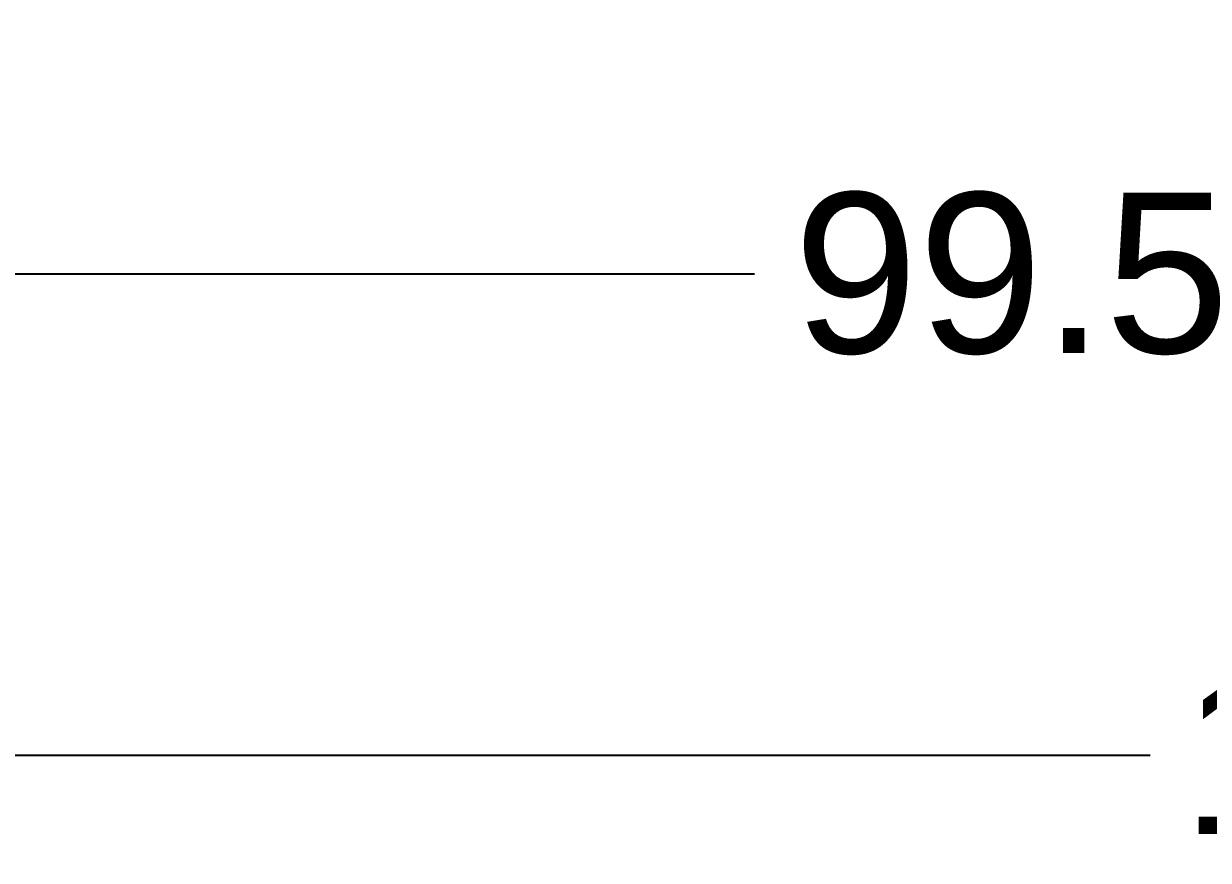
# Model space of a CAD drawing. Header units: millimetres. Extents: x 4812 to 5406, y -603 to -183.
# Drawn here: x 4946.47 to 4983.41, y -530.02 to -503.94 of the extents above; entities that cross this region are included whole.
import ezdxf

# ---------------------------------------------------------------- set-up
doc = ezdxf.new("R2010")
doc.units = ezdxf.units.MM
doc.header["$LTSCALE"] = 0.1
doc.layers.add('DIM', color=3, linetype='Continuous', lineweight=9)
doc.styles.get("Standard").update_dxf_attribs({"font": 'arial.ttf'})
doc.dimstyles.new('사본(2) ISO-25', dxfattribs={"dimtxt": 5, "dimasz": 5, "dimexe": 1.25, "dimexo": 0.625, "dimgap": 1.5, "dimtad": 1, "dimtih": 1, "dimtoh": 1, "dimdec": 1, "dimdsep": 46, "dimtxsty": 'Standard', "dimcen": 5, "dimclrd": 3, "dimclre": 3, "dimclrt": 4, "dimadec": 0, "dimazin": 0, "dimtfac": 1, "dimtdec": 1, "dimtmove": 0, "dimatfit": 3, "dimfxl": 1.25, "dimarcsym": 0})

# ---------------------------------------------------------------- blocks, each defined once
blk = doc.blocks.new('*D11')
at = {"layer": 'Defpoints', "color": 0, "transparency": 16777216}
for p in [(5027.002, -375.088), (4927.54, -511.741), (5027.002, -511.741)]:
    blk.add_point(p, dxfattribs=at)
at = {"layer": 'DIM', "color": 3, "lineweight": -2, "transparency": 16777216}
for p, q in [((5027.002, -375.713), (5027.002, -512.991)), ((4927.54, -511.116), (4927.54, -510.491)), ((4932.54, -511.741), (4969.258, -511.741)), ((5022.002, -511.741), (4985.284, -511.741))]:
    blk.add_line(p, q, dxfattribs=at)
at = {"layer": 'DIM', "color": 3, "transparency": 16777216}
for points in [[(4932.54, -510.908), (4932.54, -512.574), (4927.54, -511.741)], [(5022.002, -510.908), (5022.002, -512.574), (5027.002, -511.741)]]:
    blk.add_solid(points, dxfattribs=at)
at = {"layer": 'DIM', "color": 4, "transparency": 16777216, "insert": (4977.271, -511.741), "char_height": 5, "attachment_point": 5}
blk.add_mtext('99.5', dxfattribs=at)
blk = doc.blocks.new('*D69')
at = {"layer": 'Defpoints', "color": 0, "transparency": 16777216}
for p in [(5055.088, -496.741), (4927.54, -526.741), (4927.54, -526.741)]:
    blk.add_point(p, dxfattribs=at)
at = {"layer": 'DIM', "color": 3, "lineweight": -2, "transparency": 16777216}
for p, q in [((5055.088, -497.366), (5055.088, -527.991)), ((4927.54, -526.116), (4927.54, -525.491)), ((4932.54, -526.741), (4981.594, -526.741)), ((5050.088, -526.741), (5001.033, -526.741))]:
    blk.add_line(p, q, dxfattribs=at)
at = {"layer": 'DIM', "color": 3, "transparency": 16777216}
for points in [[(4932.54, -525.908), (4932.54, -527.574), (4927.54, -526.741)], [(5050.088, -525.908), (5050.088, -527.574), (5055.088, -526.741)]]:
    blk.add_solid(points, dxfattribs=at)
at = {"layer": 'DIM', "color": 4, "transparency": 16777216, "insert": (4991.314, -526.741), "char_height": 5, "attachment_point": 5}
blk.add_mtext('127.5', dxfattribs=at)

msp = doc.modelspace()

# ---------------------------------------------------------------- dimensions: what is measured, and where the dimension line sits
at = {"layer": 'DIM'}
dim = msp.add_linear_dim(base=(5027.002, -511.741), p1=(4927.54, -511.741), p2=(5027.002, -375.088), dimstyle='사본(2) ISO-25', override={"dimtad": 0}, dxfattribs=at)
dim.commit()
dim.dimension.update_dxf_attribs({"geometry": '*D11', "text_midpoint": (4977.271, -511.741), "dimtype": 160})
dim = msp.add_linear_dim(base=(4927.54, -526.741), p1=(5055.088, -496.741), p2=(4927.54, -526.741), dimstyle='사본(2) ISO-25', override={"dimtad": 0}, dxfattribs=at)
dim.commit()
dim.dimension.update_dxf_attribs({"geometry": '*D69', "text_midpoint": (4991.314, -526.741)})

doc.saveas('drawing.dxf')
